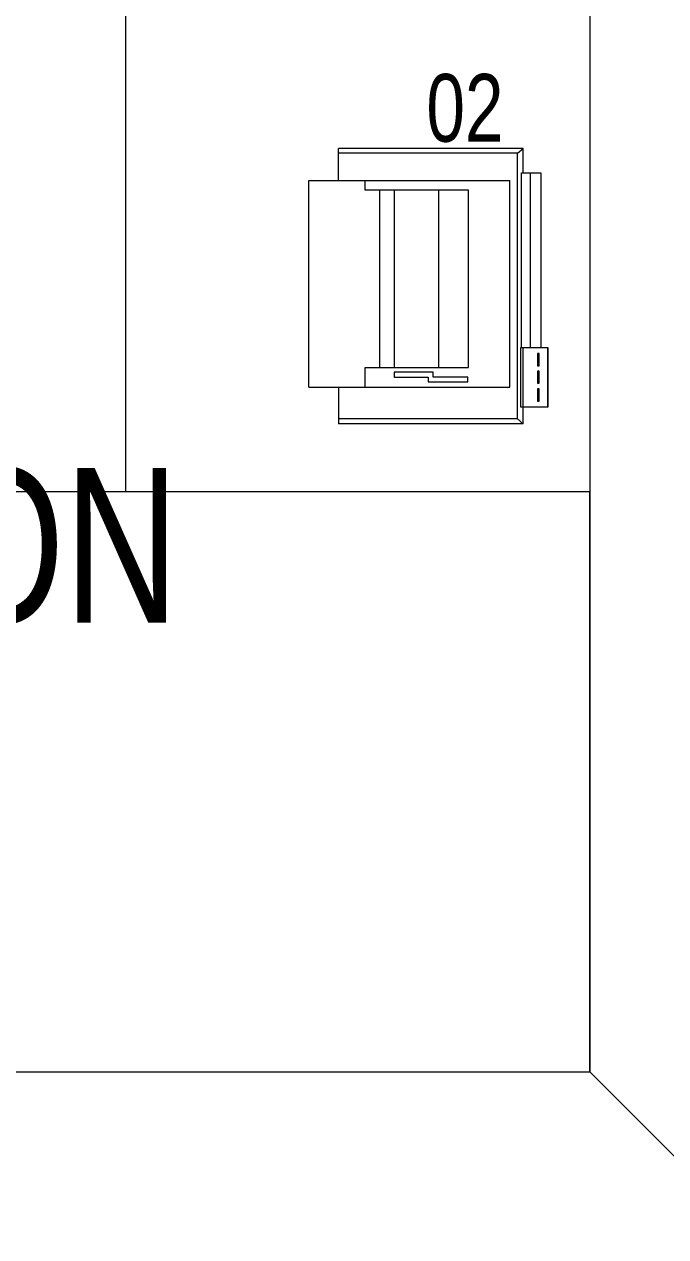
# Model space of a CAD drawing. Header units: millimetres. Extents: x 26027 to 581921, y 7230 to 233891.
# Drawn here: x 506136 to 506965, y 167277 to 168845 of the extents above; entities that cross this region are included whole.
import ezdxf

# ---------------------------------------------------------------- set-up
doc = ezdxf.new("R2010")
doc.units = ezdxf.units.MM
doc.header["$LTSCALE"] = 5
doc.layers.get('0').update_dxf_attribs({"color": 252})
for name, color, linetype, lineweight in [('72_EGR_BASE_TEXT', 252, 'Continuous', 5), ('Medical Equipment and Furniture', 252, 'Continuous', 0), ('Walls', 252, 'Continuous', 5)]:
    doc.layers.add(name, color=color, linetype=linetype, lineweight=lineweight)
doc.styles.add('X3G_ENTITY_257CFD', font='swisscl.ttf', dxfattribs={"height": 200})
doc.styles.add('X3G_ENTITY_2587EA', font='swisscl.ttf', dxfattribs={"height": 200})

# ---------------------------------------------------------------- blocks, each defined once
blk = doc.blocks.new('ITPPLT2C-P')
at = {"color": 0}
for p, q in [((0.0229, 0.0318), (0.2618, 0.0318)), ((0.0304, 0.0256), (0.0229, 0.0318)), ((0.0229, 0), (0.0229, 0.0318)), ((0.2618, -0.0096), (0.2618, 0.0318)), ((0.0304, -0.3182), (0.0304, 0.0256)), ((0.0304, 0.0256), (0.2618, 0.0256)), ((0, 0), (0, -0.2262)), ((0.0252, 0), (0, 0)), ((0.0139, 0), (0.0139, -0.2262)), ((0.0252, 0), (0.0139, 0)), ((0.0252, -0.2262), (0.0252, 0)), ((0.0401, -0.2769), (0.0401, -0.0096)), ((0.3, -0.0096), (0.0401, -0.0096)), ((0.2274, -0.0222), (0.2274, -0.0096)), ((0.3, -0.2769), (0.3, -0.0096)), ((0.0939, -0.2515), (0.0939, -0.0222)), ((0.0939, -0.0222), (0.2274, -0.0222)), ((0.1321, -0.2515), (0.1321, -0.0222)), ((0.1894, -0.2515), (0.1894, -0.0222)), ((0.2082, -0.2515), (0.2082, -0.0222)), ((-0.0091, -0.2262), (0.0267, -0.2262)), ((-0.0091, -0.3023), (-0.0091, -0.2262)), ((-0.0087, -0.2262), (0.0236, -0.2262)), ((-0.0087, -0.3023), (-0.0087, -0.2262)), ((0, -0.2262), (0.0252, -0.2262)), ((0.0023, -0.2495), (0.0023, -0.2334)), ((0.0023, -0.2334), (0.0045, -0.2334)), ((0.0045, -0.2334), (0.0045, -0.2495)), ((0.0139, -0.2262), (0.0252, -0.2262)), ((0.0236, -0.2262), (0.0236, -0.3023)), ((0.0267, -0.2262), (0.0267, -0.3023)), ((0.0045, -0.2495), (0.0023, -0.2495)), ((0.0023, -0.2721), (0.0023, -0.2562)), ((0.0023, -0.2562), (0.0045, -0.2562)), ((0.0045, -0.2562), (0.0045, -0.2721)), ((0.2274, -0.2515), (0.0939, -0.2515)), ((0.0947, -0.2701), (0.0947, -0.2641)), ((0.0947, -0.2641), (0.1395, -0.2641)), ((0.1395, -0.2575), (0.19, -0.2575)), ((0.1395, -0.2641), (0.1395, -0.2575)), ((0.19, -0.2641), (0.1457, -0.2641)), ((0.1457, -0.2641), (0.1457, -0.2701)), ((0.19, -0.2575), (0.19, -0.2641)), ((0.2274, -0.2769), (0.2274, -0.2515)), ((0.0045, -0.2721), (0.0023, -0.2721)), ((0.0023, -0.295), (0.0023, -0.2793)), ((0.0023, -0.2793), (0.0045, -0.2793)), ((0.0045, -0.2793), (0.0045, -0.295)), ((0.3, -0.2769), (0.0401, -0.2769)), ((0.1457, -0.2701), (0.0947, -0.2701)), ((0.2618, -0.2769), (0.2618, -0.3246)), ((0.0045, -0.295), (0.0023, -0.295)), ((0.0267, -0.3023), (-0.0091, -0.3023)), ((0.0236, -0.3023), (-0.0087, -0.3023)), ((0.0229, -0.3246), (0.0229, -0.3023)), ((0.0304, -0.3182), (0.0229, -0.3246)), ((0.0229, -0.3246), (0.2618, -0.3246)), ((0.0304, -0.3182), (0.2618, -0.3182))]:
    blk.add_line(p, q, dxfattribs=at)

msp = doc.modelspace()

# ---------------------------------------------------------------- linework, layer by layer
at = {"layer": 'Medical Equipment and Furniture', "elevation": 0}
for points in [[(506266.7, 169845.3), (506866.7, 169845.3), (506866.7, 168240.3), (506266.7, 168240.3)], [(506866.7, 168240.3), (505356.7, 168240.3), (505356.7, 167490.3), (506866.7, 167490.3)]]:
    msp.add_lwpolyline(points, close=True, dxfattribs=at)
at = {"layer": 'Walls'}
for p, q in [((506866.7, 169845.3, 0), (506866.7, 167490.3, 0)), ((506866.7, 167490.3, 0), (507080, 167277, 0))]:
    msp.add_line(p, q, dxfattribs=at)

# ---------------------------------------------------------------- block references
at = {"layer": 'Medical Equipment and Furniture', "extrusion": (-2.01292e-11, 8.17187e-07, -1), "xscale": 1000.000000000002, "yscale": 1000.000000000002, "zscale": 1000.000000000002, "rotation": 359.9985886711734}
msp.add_blockref('ITPPLT2C-P', (-506803.7, 168652.8, -2.2), dxfattribs=at)

# ---------------------------------------------------------------- texts
at = {"layer": '72_EGR_BASE_TEXT', "insert": (505504.1, 168271.3, 0), "char_height": 200, "attachment_point": 2, "style": 'X3G_ENTITY_2587EA'}
msp.add_mtext('NURSE STATION', dxfattribs=at)
at = {"layer": 'Medical Equipment and Furniture', "insert": (506705.4, 168692, 2.4), "char_height": 87.47, "attachment_point": 8, "style": 'X3G_ENTITY_257CFD'}
msp.add_mtext('02', dxfattribs=at)

doc.saveas('drawing.dxf')
